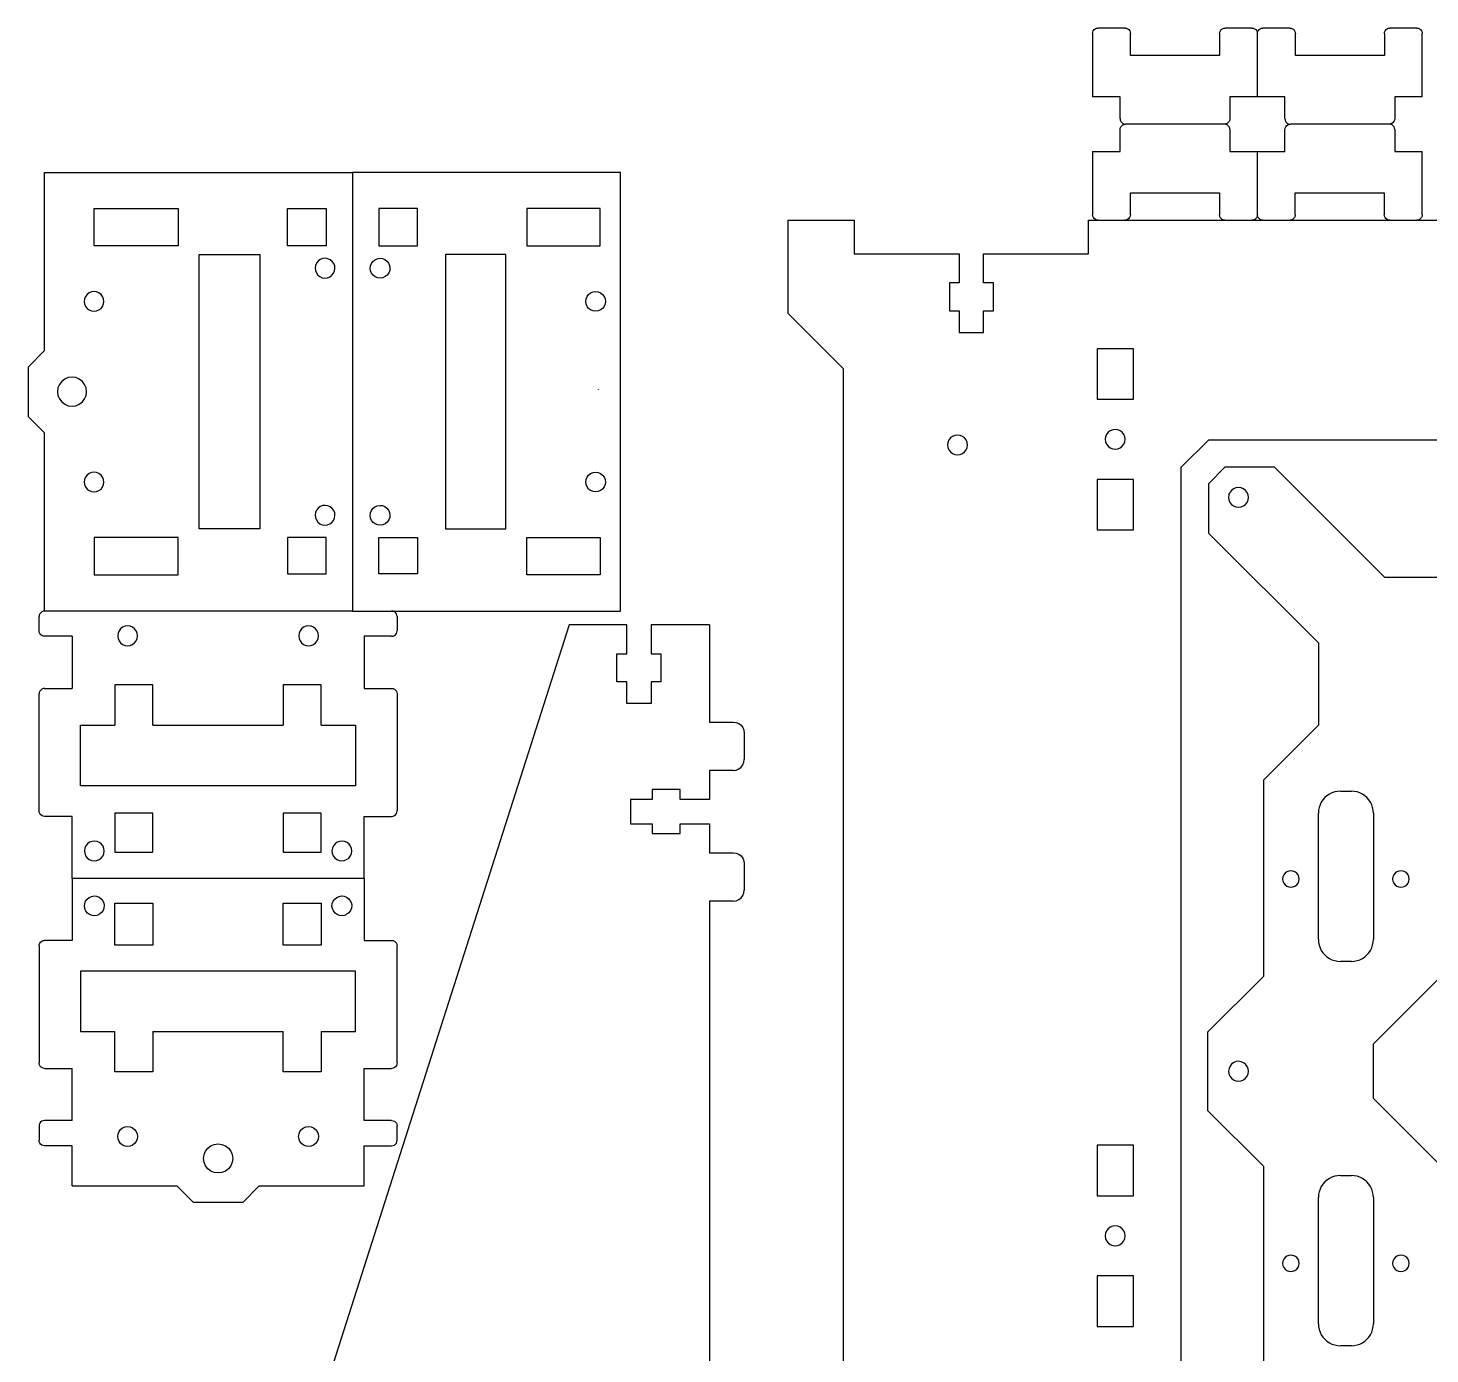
# Model space of a CAD drawing. Extents: x -2059 to 142, y -21 to 1016.
# Drawn here: x -545.3 to -290.4, y 209.5 to 450.5 of the extents above; entities that cross this region are included whole.
import ezdxf

# ---------------------------------------------------------------- set-up
doc = ezdxf.new("R2010")
doc.units = 0
doc.layers.get('0').update_dxf_attribs({"linetype": 'CONTINUOUS'})

msp = doc.modelspace()

# ---------------------------------------------------------------- linework, layer by layer
at = {"color": 5}
for points in [[(-351.747015, 449.472787), (-351.712982, 449.731084), (-351.61305, 449.971797), (-351.454132, 450.178471), (-351.247063, 450.337079), (-351.005844, 450.436792), (-350.747052, 450.470783)], [(-351.747015, 449.472787), (-351.747015, 437.995785)], [(-345.847107, 450.470783), (-350.747052, 450.470783)], [(-345.847107, 450.470783), (-345.588285, 450.436792)], [(-345.588285, 450.436792), (-345.347096, 450.337079), (-345.139998, 450.178471), (-344.981079, 449.971797), (-344.881176, 449.731084), (-344.847085, 449.472787)], [(-344.847085, 445.480801), (-344.847085, 449.472787)], [(-328.647217, 449.472787), (-328.613154, 449.731084), (-328.513252, 449.971797), (-328.354304, 450.178471), (-328.147206, 450.337079), (-327.906075, 450.436792), (-327.647224, 450.470783)], [(-328.647217, 449.472787), (-328.647217, 445.480801)], [(-322.778793, 450.470783), (-327.647224, 450.470783)], [(-322.778793, 450.470783), (-322.519943, 450.436792)], [(-322.519943, 450.436792), (-322.278812, 450.337079)], [(-322.278812, 450.337079), (-322.071713, 450.178471), (-321.912795, 449.971797)], [(-321.912795, 449.971797), (-321.812892, 449.731084)], [(-321.812892, 449.731084), (-321.77883, 449.472787)], [(-321.78006, 449.471943), (-321.745997, 449.73024), (-321.646095, 449.970955), (-321.487205, 450.177626), (-321.280078, 450.336231), (-321.038918, 450.43595), (-320.780126, 450.469938)], [(-315.880151, 450.469938), (-320.780126, 450.469938)], [(-315.880151, 450.469938), (-315.621301, 450.43595)], [(-315.621301, 450.43595), (-315.38014, 450.336231), (-315.173042, 450.177626), (-315.014153, 449.970955), (-314.914221, 449.73024), (-314.880158, 449.471943)], [(-314.880158, 445.47993), (-314.880158, 449.471943)], [(-298.680291, 449.471943), (-298.646228, 449.73024), (-298.546296, 449.970955), (-298.387378, 450.177626), (-298.18028, 450.336231), (-297.939119, 450.43595), (-297.680268, 450.469938)], [(-298.680291, 449.471943), (-298.680291, 445.47993)], [(-292.811838, 450.469938), (-297.680268, 450.469938)], [(-292.811838, 450.469938), (-292.553046, 450.43595)], [(-292.553046, 450.43595), (-292.311885, 450.336231)], [(-292.311885, 450.336231), (-292.104758, 450.177626), (-291.945839, 449.970955)], [(-291.945839, 449.970955), (-291.845966, 449.73024)], [(-291.845966, 449.73024), (-291.811845, 449.471943)], [(-291.811845, 437.994916), (-291.811845, 449.471943)], [(-328.647217, 445.480801), (-344.847055, 445.480801)], [(-298.680291, 445.47993), (-314.880158, 445.47993)], [(-346.747051, 434.003775), (-346.747051, 437.995785), (-351.747015, 437.995785)], [(-321.77883, 437.995785), (-326.778736, 437.995785), (-326.778736, 434.003775)], [(-316.780125, 434.002927), (-316.780125, 437.994916), (-321.78006, 437.994916)], [(-291.811845, 437.994916), (-296.81181, 437.994916), (-296.81181, 434.002927)], [(-346.747051, 434.003775), (-346.712988, 433.745477)], [(-346.712988, 433.745477), (-346.613115, 433.504762)], [(-346.613115, 433.504762), (-346.454167, 433.298091)], [(-346.454167, 433.298091), (-346.247098, 433.139483)], [(-327.071678, 433.298091), (-327.278776, 433.139483)], [(-326.812886, 433.745477), (-326.912759, 433.504762), (-327.071678, 433.298091)], [(-326.778736, 434.003775), (-326.812886, 433.745477)], [(-316.780125, 434.002927), (-316.746091, 433.74463)], [(-316.746091, 433.74463), (-316.64616, 433.503917)], [(-316.64616, 433.503917), (-316.487212, 433.297217)], [(-316.487212, 433.297217), (-316.280143, 433.138638)], [(-297.104723, 433.297217), (-297.311821, 433.138638)], [(-296.845901, 433.74463), (-296.945833, 433.503917), (-297.104723, 433.297217)], [(-296.81181, 434.002927), (-296.845901, 433.74463)], [(-351.740103, 428.009804), (-346.740139, 428.009804), (-346.740139, 432.001817)], [(-346.740139, 432.001817), (-346.706076, 432.260114)], [(-346.706076, 432.260114), (-346.606144, 432.500803), (-346.447255, 432.707504)], [(-346.447255, 432.707504), (-346.240157, 432.866109)], [(-346.247098, 433.139483), (-346.005908, 433.039765)], [(-346.240157, 432.866109), (-345.998967, 432.965801)], [(-346.005908, 433.039765), (-345.747087, 433.005779)], [(-345.998967, 432.965801), (-345.740175, 432.999813)], [(-327.513025, 432.965801), (-327.771846, 432.999813)], [(-327.278776, 433.139483), (-327.519966, 433.039765)], [(-327.271806, 432.866109), (-327.513025, 432.965801)], [(-327.064707, 432.707504), (-327.271806, 432.866109)], [(-326.905789, 432.500803), (-327.064707, 432.707504)], [(-326.805915, 432.260114), (-326.905789, 432.500803)], [(-326.771824, 432.001817), (-326.805915, 432.260114)], [(-326.771824, 432.001817), (-326.771824, 428.009804), (-321.771888, 428.009804)], [(-321.773148, 428.008962), (-316.773183, 428.008962), (-316.773183, 432.000972)], [(-316.773183, 432.000972), (-316.739121, 432.259243)], [(-316.739121, 432.259243), (-316.639218, 432.499958), (-316.48027, 432.706656)], [(-316.48027, 432.706656), (-316.273201, 432.865241)], [(-316.280143, 433.138638), (-316.038953, 433.038923)], [(-316.273201, 432.865241), (-316.032012, 432.964953)], [(-316.038953, 433.038923), (-315.780102, 433.004934)], [(-316.032012, 432.964953), (-315.77322, 432.998968)], [(-297.546069, 432.964953), (-297.804861, 432.998968)], [(-297.311821, 433.138638), (-297.55301, 433.038923)], [(-297.304879, 432.865241), (-297.546069, 432.964953)], [(-297.097781, 432.706656), (-297.304879, 432.865241)], [(-296.938863, 432.499958), (-297.097781, 432.706656)], [(-296.83896, 432.259243), (-296.938863, 432.499958)], [(-296.804868, 432.000972), (-296.83896, 432.259243)], [(-296.804868, 432.000972), (-296.804868, 428.008962), (-291.804933, 428.008962)], [(-351.740103, 428.009804), (-351.740103, 416.532778)], [(-291.804933, 416.531936), (-291.804933, 428.008962)], [(-545.281334, 388.845249), (-542.281384, 391.839266), (-542.281384, 424.235292)], [(-542.281384, 424.235292), (-486.281341, 424.235292)], [(-437.58368, 424.235061), (-486.281576, 424.235061), (-486.281576, 344.494738), (-437.58368, 344.494738), (-437.58368, 424.235038)], [(-344.871716, 420.524791), (-328.671848, 420.524791)], [(-344.871716, 416.532778), (-344.871716, 420.524791)], [(-328.671848, 420.524791), (-328.671848, 416.532778)], [(-314.904731, 420.523946), (-298.704864, 420.523946)], [(-314.904731, 416.531936), (-314.904731, 420.523946)], [(-298.704864, 420.523946), (-298.704864, 416.531936)], [(-351.706012, 416.274481), (-351.740103, 416.532778)], [(-351.606138, 416.033792), (-351.706012, 416.274481)], [(-351.240092, 415.668486), (-351.44719, 415.827094), (-351.606138, 416.033792)], [(-350.998961, 415.568797), (-351.240092, 415.668486)], [(-350.74011, 415.534782), (-350.998961, 415.568797)], [(-344.871716, 416.532778), (-344.905749, 416.274481), (-345.005652, 416.033792), (-345.164571, 415.827094), (-345.371698, 415.668486), (-345.612829, 415.568797), (-345.87168, 415.534782)], [(-327.930618, 415.568797), (-328.171837, 415.668486), (-328.378935, 415.827094), (-328.537825, 416.033792), (-328.637727, 416.274481), (-328.671848, 416.532778)], [(-327.671797, 415.534782), (-327.930618, 415.568797)], [(-321.771888, 416.532778), (-321.805951, 416.274481), (-321.905853, 416.033792), (-322.064801, 415.827094), (-322.27187, 415.668486), (-322.51306, 415.568797), (-322.771852, 415.534782)], [(-321.739056, 416.273639), (-321.773148, 416.531936)], [(-321.639153, 416.03295), (-321.739056, 416.273639)], [(-321.273166, 415.667641), (-321.480264, 415.82625), (-321.639153, 416.03295)], [(-321.031976, 415.567952), (-321.273166, 415.667641)], [(-320.773155, 415.533937), (-321.031976, 415.567952)], [(-314.904731, 416.531936), (-314.938794, 416.273639), (-315.038726, 416.03295), (-315.197615, 415.82625), (-315.404743, 415.667641), (-315.645932, 415.567952), (-315.904724, 415.533937)], [(-297.963663, 415.567952), (-298.204853, 415.667641), (-298.411951, 415.82625), (-298.570899, 416.03295), (-298.670772, 416.273639), (-298.704864, 416.531936)], [(-297.704871, 415.533937), (-297.963663, 415.567952)], [(-291.804933, 416.531936), (-291.839025, 416.273639), (-291.938927, 416.03295), (-292.097817, 415.82625), (-292.304915, 415.667641), (-292.546105, 415.567952), (-292.804897, 415.533937)], [(-545.281334, 388.845249), (-545.281334, 379.885036)], [(-545.281334, 379.885036), (-542.281384, 376.891019)], [(-542.281384, 344.494969), (-542.281384, 376.891019)], [(-542.984979, 344.200994), (-543.143722, 343.994369)], [(-542.778027, 344.359625), (-542.984979, 344.200994)], [(-542.537043, 344.459417), (-542.778027, 344.359625)], [(-542.278368, 344.493587), (-542.537043, 344.459417)], [(-478.919269, 344.463515), (-479.178032, 344.497527)], [(-478.678109, 344.363796), (-478.919269, 344.463515)], [(-478.470952, 344.205215), (-478.678109, 344.363796)], [(-478.312092, 343.998517), (-478.470952, 344.205215)], [(-446.927316, 342.005545), (-544.318244, 37.216036)], [(-543.243537, 343.753759), (-543.27757, 343.495588)], [(-543.243537, 340.648127), (-543.27757, 340.906425), (-543.27757, 343.495588)], [(-543.143722, 343.994369), (-543.243537, 343.753759)], [(-478.21216, 343.757802), (-478.312092, 343.998517)], [(-478.178069, 343.499505), (-478.21216, 343.757802)], [(-478.178069, 343.499505), (-478.178069, 340.905016)], [(-436.419087, 342.005545), (-446.927316, 342.005545)], [(-436.419087, 336.716159), (-436.419087, 342.005545)], [(-421.419193, 342.005545), (-432.019124, 342.005545)], [(-432.019124, 342.005545), (-432.019124, 336.716159)], [(-421.419193, 342.005545), (-421.419193, 324.308347)], [(-543.143634, 340.407438), (-543.243537, 340.648127)], [(-542.984715, 340.200738), (-543.143634, 340.407438)], [(-542.777588, 340.04213), (-542.984715, 340.200738)], [(-542.536427, 339.942444), (-542.777588, 340.04213)], [(-542.277606, 339.908426), (-542.536427, 339.942444)], [(-537.277641, 339.908426), (-542.277606, 339.908426)], [(-537.277641, 339.908426), (-537.277641, 330.427421)], [(-484.178055, 339.90702), (-484.178055, 330.427421)], [(-479.178032, 339.90702), (-484.178055, 339.90702)], [(-479.178032, 339.90702), (-478.919269, 339.941008)], [(-478.919269, 339.941008), (-478.678109, 340.040724)], [(-478.678109, 340.040724), (-478.470952, 340.199332)], [(-478.470952, 340.199332), (-478.312092, 340.406006)], [(-478.312092, 340.406006), (-478.21216, 340.646721)], [(-478.21216, 340.646721), (-478.178069, 340.905016)], [(-438.219062, 336.716159), (-436.419087, 336.716159)], [(-438.219062, 331.626332), (-438.219062, 336.716159)], [(-432.019124, 336.716159), (-430.219119, 336.716159)], [(-430.219119, 336.716159), (-430.219119, 331.626332)], [(-436.419087, 331.626332), (-438.219062, 331.626332)], [(-436.419087, 327.684253), (-436.419087, 331.626332)], [(-430.219119, 331.626332), (-432.019124, 331.626332)], [(-432.019124, 331.626332), (-432.019124, 327.684253)], [(-543.243537, 329.687722), (-543.27757, 329.429398)], [(-543.243537, 307.913667), (-543.27757, 308.17199), (-543.27757, 329.429398)], [(-543.143634, 329.928408), (-543.243537, 329.687722)], [(-542.984715, 330.135106), (-543.143634, 329.928408)], [(-542.777588, 330.293717), (-542.984715, 330.135106)], [(-542.536427, 330.393406), (-542.777588, 330.293717)], [(-542.277606, 330.427421), (-542.536427, 330.393406)], [(-542.277606, 330.427421), (-537.277641, 330.427421)], [(-484.178055, 330.427421), (-479.178032, 330.427421)], [(-479.178032, 330.427421), (-478.919269, 330.393406)], [(-478.919269, 330.393406), (-478.678109, 330.293717)], [(-478.678109, 330.293717), (-478.470952, 330.135106)], [(-478.470952, 330.135106), (-478.312092, 329.928408)], [(-478.312092, 329.928408), (-478.21216, 329.687722)], [(-478.21216, 329.687722), (-478.178069, 329.429398), (-478.178069, 308.17199)], [(-432.019124, 327.684253), (-436.419087, 327.684253)], [(-421.419193, 324.308347), (-417.069255, 324.308347)], [(-417.069255, 324.308347), (-416.551612, 324.240343)], [(-416.551612, 324.240343), (-416.069232, 324.040938)], [(-416.069232, 324.040938), (-415.655036, 323.723747)], [(-415.655036, 323.723747), (-415.337199, 323.31035)], [(-415.337199, 323.31035), (-415.137423, 322.828946)], [(-415.137423, 322.828946), (-415.069239, 322.312353), (-415.069239, 317.521956)], [(-416.069232, 315.79337), (-415.655036, 316.110559)], [(-415.655036, 316.110559), (-415.337199, 316.523959)], [(-415.337199, 316.523959), (-415.137423, 317.005334)], [(-415.137423, 317.005334), (-415.069239, 317.521956)], [(-417.069255, 315.525962), (-421.419193, 315.525962)], [(-421.419193, 315.525962), (-421.419193, 310.236551)], [(-417.069255, 315.525962), (-416.551612, 315.593965)], [(-416.551612, 315.593965), (-416.069232, 315.79337)], [(-426.719188, 312.032934), (-431.819114, 312.032934)], [(-431.819114, 312.032934), (-431.819114, 310.236551)], [(-426.719188, 310.236551), (-426.719188, 312.032934)], [(-435.769061, 310.236551), (-435.769061, 305.845345)], [(-431.819114, 310.236551), (-435.769061, 310.236551)], [(-421.419193, 310.236551), (-426.719188, 310.236551)], [(-543.143634, 307.672979), (-543.243537, 307.913667)], [(-542.984715, 307.46628), (-543.143634, 307.672979)], [(-542.777588, 307.307672), (-542.984715, 307.46628)], [(-542.536427, 307.207983), (-542.777588, 307.307672)], [(-542.277606, 307.173994), (-542.536427, 307.207983)], [(-537.277641, 307.173994), (-542.277606, 307.173994)], [(-537.277641, 295.896579), (-537.277641, 307.173994)], [(-484.178055, 307.173994), (-479.178032, 307.173994)], [(-484.178055, 295.896579), (-484.178055, 307.173994)], [(-479.178032, 307.173994), (-478.919269, 307.207983)], [(-478.919269, 307.207983), (-478.678109, 307.307672)], [(-478.678109, 307.307672), (-478.470952, 307.46628)], [(-478.470952, 307.46628), (-478.312092, 307.672979)], [(-478.312092, 307.672979), (-478.21216, 307.913667)], [(-478.21216, 307.913667), (-478.178069, 308.17199)], [(-435.769061, 305.845345), (-431.819114, 305.845345)], [(-431.819114, 305.845345), (-431.819114, 304.048936)], [(-431.819114, 304.048936), (-426.719188, 304.048936)], [(-426.719188, 304.048936), (-426.719188, 305.845345)], [(-426.719188, 305.845345), (-421.419193, 305.845345)], [(-421.419193, 305.845345), (-421.419193, 300.555935)], [(-421.419193, 300.555935), (-417.069255, 300.555935)], [(-417.069255, 300.555935), (-416.551612, 300.487931)], [(-416.551612, 300.487931), (-416.069232, 300.288526)], [(-416.069232, 300.288526), (-415.655036, 299.971311)], [(-415.655036, 299.971311), (-415.337199, 299.557938)], [(-415.337199, 299.557938), (-415.137423, 299.076536)], [(-415.137423, 299.076536), (-415.069239, 298.559942), (-415.069239, 293.769517)], [(-537.280629, 295.897961), (-537.280629, 284.620571)], [(-484.180984, 295.897961), (-484.180984, 284.620571)], [(-415.337199, 292.771521), (-415.137423, 293.252923)], [(-415.137423, 293.252923), (-415.069239, 293.769517)], [(-421.419193, 291.773524), (-421.419193, 179.73059)], [(-417.069255, 291.773524), (-421.419193, 291.773524)], [(-417.069255, 291.773524), (-416.551612, 291.841528)], [(-416.551612, 291.841528), (-416.069232, 292.040933)], [(-416.069232, 292.040933), (-415.655036, 292.358148)], [(-415.655036, 292.358148), (-415.337199, 292.771521)], [(-543.280528, 283.622574), (-543.246495, 283.880846)], [(-543.280528, 283.622574), (-543.280528, 262.365139)], [(-543.246495, 283.880871), (-543.146563, 284.121559)], [(-543.146504, 284.121559), (-542.987586, 284.328259)], [(-542.987586, 284.328259), (-542.780517, 284.486866)], [(-542.780517, 284.486866), (-542.539327, 284.586556)], [(-542.539327, 284.586556), (-542.280476, 284.620571)], [(-537.280629, 284.620571), (-542.280535, 284.620571)], [(-484.180984, 284.620571), (-479.18102, 284.620571)], [(-479.181049, 284.620571), (-478.922198, 284.586556), (-478.681038, 284.486866)], [(-478.681038, 284.486866), (-478.47391, 284.328259)], [(-478.47391, 284.328259), (-478.315021, 284.121559)], [(-478.315021, 284.121559), (-478.215118, 283.880846)], [(-478.215118, 283.880871), (-478.181027, 283.622574)], [(-478.181027, 262.365139), (-478.181027, 283.622574)], [(-543.246495, 262.106871), (-543.280528, 262.365139)], [(-543.146563, 261.866156), (-543.246495, 262.106871)], [(-542.987673, 261.659455), (-543.146563, 261.866156)], [(-542.780575, 261.50085), (-542.987673, 261.659455)], [(-542.539386, 261.401184), (-542.780575, 261.50085)], [(-542.280564, 261.367146), (-542.539415, 261.401184)], [(-542.280564, 261.367146), (-537.280629, 261.367146)], [(-537.28057, 251.886135), (-537.28057, 261.367146)], [(-484.180984, 261.367146), (-479.18102, 261.367146)], [(-484.180926, 251.88757), (-484.180926, 261.367146)], [(-478.922198, 261.401184), (-479.18102, 261.367146)], [(-478.681038, 261.50085), (-478.922198, 261.401184)], [(-478.47391, 261.659455), (-478.681038, 261.50085)], [(-478.314962, 261.866156), (-478.473852, 261.659455)], [(-478.215118, 262.106871), (-478.315021, 261.866156)], [(-478.181027, 262.365139), (-478.215118, 262.106871)], [(-543.246495, 251.146433), (-543.280528, 250.888136), (-543.280528, 248.298996)], [(-543.146563, 251.387149), (-543.246495, 251.146433)], [(-542.987673, 251.593823), (-543.146563, 251.387149)], [(-542.780575, 251.752431), (-542.987673, 251.593823)], [(-542.539415, 251.852146), (-542.780575, 251.752431)], [(-542.280535, 251.886135), (-542.539386, 251.852146)], [(-537.280629, 251.886135), (-542.280535, 251.886135)], [(-479.180961, 251.88757), (-484.180926, 251.88757)], [(-479.18102, 251.88757), (-478.922198, 251.853552)], [(-478.922198, 251.853552), (-478.681038, 251.753837)], [(-478.681038, 251.753837), (-478.47391, 251.595232)], [(-478.47391, 251.595232), (-478.315021, 251.388558)], [(-478.315021, 251.388558), (-478.215118, 251.147845)], [(-478.215118, 251.147845), (-478.181027, 250.889548)], [(-478.181027, 248.295056), (-478.181027, 250.889548)], [(-543.246524, 248.040804), (-543.280557, 248.298996)], [(-543.146709, 247.800191), (-543.246524, 248.040804)], [(-542.987966, 247.593596), (-543.146709, 247.800191)], [(-542.781015, 247.434962), (-542.987966, 247.593596)], [(-542.54003, 247.335144), (-542.781015, 247.434962)], [(-542.281355, 247.301001), (-542.54003, 247.335144)], [(-537.28057, 247.29706), (-542.281296, 247.300889)], [(-537.280629, 240.00994), (-537.280629, 247.29706)], [(-484.180984, 240.00994), (-484.180984, 247.29706)], [(-484.180926, 247.29706), (-479.180961, 247.29706)], [(-479.180961, 247.29706), (-478.922169, 247.331075)], [(-478.922198, 247.331075), (-478.681038, 247.430764), (-478.47391, 247.589346), (-478.315021, 247.79607)], [(-478.315021, 247.79607), (-478.215118, 248.036759)], [(-478.215118, 248.036759), (-478.181027, 248.295056)], [(-537.280629, 240.00994), (-518.219785, 240.00994)], [(-515.219835, 237.0159), (-518.219814, 240.00994)], [(-506.241748, 237.0159), (-503.241799, 240.00994)], [(-503.241799, 240.00994), (-484.180984, 240.00994)], [(-506.241748, 237.0159), (-515.222618, 237.0159)]]:
    msp.add_lwpolyline(points, dxfattribs=at)
at = {"color": 7}
for points in [[(-321.77883, 437.995785), (-321.77883, 449.472787)], [(-327.519966, 433.039765), (-327.778758, 433.005779), (-345.747087, 433.005779)], [(-297.55301, 433.038923), (-297.811803, 433.004934), (-315.780102, 433.004934)], [(-321.771888, 416.532778), (-321.771888, 428.009804)], [(-533.281448, 417.648486), (-517.969252, 417.648486)], [(-533.281448, 410.862066), (-533.281448, 417.648486)], [(-517.969252, 417.648486), (-517.969252, 410.862066)], [(-498.081217, 417.648486), (-491.081296, 417.648486)], [(-498.081217, 410.862066), (-498.081217, 417.648486)], [(-491.081296, 417.648486), (-491.081296, 410.862066)], [(-481.481621, 417.648226), (-481.481621, 410.861811)], [(-474.4817, 417.648226), (-481.481621, 417.648226)], [(-474.4817, 410.861811), (-474.4817, 417.648226)], [(-454.594104, 417.648226), (-454.594104, 410.861811)], [(-441.281923, 417.648226), (-454.594104, 417.648226)], [(-441.281923, 410.861811), (-441.281923, 417.648226)], [(-517.969252, 410.862066), (-533.281419, 410.862066)], [(-491.081296, 410.862066), (-498.081217, 410.862066)], [(-481.481621, 410.861811), (-474.4817, 410.861811)], [(-454.594104, 410.861811), (-441.281923, 410.861811)], [(-514.164107, 409.315173), (-503.163745, 409.315173)], [(-514.164107, 359.415111), (-514.164107, 409.315173)], [(-503.163745, 409.315173), (-503.163745, 359.415111)], [(-492.524949, 408.118848), (-492.819356, 407.753338)], [(-492.145782, 408.395829), (-492.524949, 408.118848)], [(-491.707657, 408.565443), (-492.145782, 408.395829)], [(-491.240536, 408.616119), (-491.707657, 408.565443)], [(-490.776199, 408.544403), (-491.240536, 408.616119)], [(-490.346245, 408.355159), (-490.776199, 408.544403)], [(-489.979994, 408.061364), (-490.346245, 408.355159)], [(-489.702487, 407.682926), (-489.979994, 408.061364)], [(-482.86043, 407.682672), (-482.582893, 408.061081), (-482.216642, 408.354904), (-481.786718, 408.544122), (-481.322351, 408.615888), (-480.855202, 408.565159), (-480.417165, 408.395572)], [(-480.417165, 408.395572), (-480.037968, 408.118568), (-479.743561, 407.753081), (-479.553978, 407.324019), (-479.482104, 406.860582), (-479.53289, 406.394334), (-479.702851, 405.957157), (-479.980387, 405.578745)], [(-469.399172, 409.314919), (-469.399172, 359.414854)], [(-458.399279, 409.314919), (-469.399172, 409.314919)], [(-458.399279, 359.414854), (-458.399279, 409.314919)], [(-493.008939, 407.324247), (-493.080813, 406.860813)], [(-493.080813, 406.860813), (-493.030027, 406.394617)], [(-493.030027, 406.394617), (-492.860066, 405.957388)], [(-492.819356, 407.753338), (-493.008939, 407.324247)], [(-492.860066, 405.957388), (-492.58253, 405.578976)], [(-492.58253, 405.578976), (-492.216337, 405.285155)], [(-492.216337, 405.285155), (-491.786384, 405.095937)], [(-490.416801, 405.244511), (-490.037634, 405.521518)], [(-490.037634, 405.521518), (-489.743227, 405.887005)], [(-489.743227, 405.887005), (-489.553585, 406.316091)], [(-489.532556, 407.245726), (-489.702487, 407.682926)], [(-489.553585, 406.316091), (-489.48177, 406.779524)], [(-489.48177, 406.779524), (-489.532556, 407.245726)], [(-483.081176, 406.779244), (-483.03039, 407.245495)], [(-483.009303, 406.315833), (-483.081176, 406.779244)], [(-483.03039, 407.245495), (-482.86043, 407.682672)], [(-481.2409, 405.023964), (-481.70805, 405.074643), (-482.146116, 405.244254), (-482.525312, 405.521261), (-482.81969, 405.886748), (-483.009303, 406.315833)], [(-480.346609, 405.284924), (-480.776533, 405.09568)], [(-479.980387, 405.578745), (-480.346609, 405.284924)], [(-491.786384, 405.095937), (-491.322017, 405.024221)], [(-491.322017, 405.024221), (-490.854867, 405.074898)], [(-490.854867, 405.074898), (-490.416801, 405.244511)], [(-480.776533, 405.09568), (-481.2409, 405.023964)], [(-531.542773, 400.317312), (-531.481472, 400.782257), (-531.542773, 401.247202), (-531.722633, 401.680458), (-532.008692, 402.052498), (-532.381446, 402.338003), (-532.815587, 402.517443), (-533.281419, 402.578666), (-533.747309, 402.517443), (-534.181421, 402.338003), (-534.554262, 402.052498), (-534.840263, 401.680458), (-535.020094, 401.247202), (-535.081424, 400.782257), (-535.020094, 400.317312), (-534.840263, 399.884078), (-534.554204, 399.512012)], [(-531.722633, 399.884078), (-531.542773, 400.317312)], [(-443.372176, 399.511758), (-443.658206, 399.883821), (-443.838066, 400.317054), (-443.899367, 400.782002), (-443.838066, 401.246971), (-443.658206, 401.680204), (-443.372176, 402.052241), (-442.999364, 402.337719), (-442.565252, 402.517215), (-442.099391, 402.578411), (-441.633501, 402.517215), (-441.199389, 402.337719)], [(-441.199389, 402.337719), (-440.826636, 402.052241), (-440.540547, 401.680204), (-440.360745, 401.246971), (-440.299416, 400.782002), (-440.360745, 400.317054), (-440.540547, 399.883821)], [(-534.554262, 399.512012), (-534.181421, 399.226534)], [(-534.181421, 399.226534), (-533.747309, 399.047067)], [(-533.747309, 399.047067), (-533.281419, 398.985871)], [(-533.281448, 398.985871), (-532.815587, 399.047067)], [(-532.815587, 399.047067), (-532.381446, 399.226534)], [(-532.381446, 399.226534), (-532.008692, 399.512012)], [(-532.008692, 399.512012), (-531.722633, 399.884078)], [(-440.540547, 399.883821), (-440.826636, 399.511758), (-441.199389, 399.226279), (-441.633501, 399.046813), (-442.099391, 398.985617), (-442.565252, 399.046813), (-442.999364, 399.226279), (-443.372176, 399.511758)], [(-350.926502, 392.184762), (-350.926502, 383.003158)], [(-344.326513, 392.184762), (-350.926502, 392.184762)], [(-344.326513, 383.003158), (-344.326513, 392.184762)], [(-538.609706, 386.659808), (-539.158922, 386.23922), (-539.580293, 385.691118), (-539.845236, 385.052822), (-539.93562, 384.367845)], [(-537.970165, 386.924197), (-538.609706, 386.659808)], [(-537.283792, 387.014392), (-537.970165, 386.924197)], [(-536.597448, 386.924197), (-537.283792, 387.014392)], [(-535.957907, 386.659808), (-536.597448, 386.924197)], [(-534.722348, 385.052822), (-534.987291, 385.691118), (-535.408692, 386.23922), (-535.957907, 386.659808)], [(-534.631964, 384.367845), (-534.722348, 385.052822)], [(-539.93562, 384.367845), (-539.845236, 383.682865)], [(-539.845236, 383.682865), (-539.580293, 383.044597)], [(-539.580293, 383.044597), (-539.158922, 382.496466), (-538.609706, 382.075878)], [(-535.957907, 382.075878), (-535.408692, 382.496466)], [(-535.408692, 382.496466), (-534.987291, 383.044597)], [(-534.987291, 383.044597), (-534.722348, 383.682865)], [(-534.722348, 383.682865), (-534.631964, 384.367845)], [(-441.622225, 384.785437), (-441.61871, 384.757581)], [(-441.618564, 384.757464), (-441.622079, 384.729578)], [(-350.926502, 383.003158), (-344.326513, 383.003158)], [(-538.609706, 382.075878), (-537.970165, 381.811489)], [(-537.970165, 381.811489), (-537.283792, 381.72132), (-536.597448, 381.811489)], [(-536.597448, 381.811489), (-535.957907, 382.075878)], [(-348.527344, 377.274961), (-348.900508, 376.9892)], [(-348.092793, 377.454606), (-348.527344, 377.274961)], [(-347.626493, 377.515878), (-348.092793, 377.454606)], [(-347.160163, 377.454606), (-347.626493, 377.515878)], [(-346.725641, 377.274961), (-347.160163, 377.454606)], [(-346.352507, 376.9892), (-346.725641, 377.274961)], [(-378.034472, 375.161643), (-378.095861, 374.696236)], [(-378.095861, 374.696236), (-378.034472, 374.230856)], [(-377.854525, 375.595312), (-378.034472, 375.161643)], [(-377.568172, 375.967706), (-377.854525, 375.595312)], [(-377.195009, 376.253467), (-377.568172, 375.967706)], [(-376.760487, 376.433086), (-377.195009, 376.253467)], [(-376.294157, 376.494361), (-376.760487, 376.433086)], [(-375.827857, 376.433086), (-376.294157, 376.494361)], [(-375.393276, 376.253467), (-375.827857, 376.433086)], [(-375.020172, 375.967706), (-375.393276, 376.253467)], [(-374.733848, 375.595312), (-375.020172, 375.967706)], [(-374.553842, 375.161643), (-374.733848, 375.595312)], [(-374.492454, 374.696236), (-374.553842, 375.161643)], [(-374.553842, 374.230856), (-374.492454, 374.696236)], [(-349.366808, 376.183134), (-349.428196, 375.717754)], [(-349.428196, 375.717754), (-349.366808, 375.252347)], [(-349.186831, 376.616803), (-349.366808, 376.183134)], [(-349.366808, 375.252347), (-349.186831, 374.818678)], [(-348.900508, 376.9892), (-349.186831, 376.616803)], [(-349.186831, 374.818678), (-348.900508, 374.446281)], [(-346.066155, 376.616803), (-346.352507, 376.9892)], [(-346.352507, 374.446281), (-346.066155, 374.818678)], [(-345.886178, 376.183134), (-346.066155, 376.616803)], [(-346.066155, 374.818678), (-345.886178, 375.252347)], [(-345.824789, 375.717754), (-345.886178, 376.183134)], [(-345.886178, 375.252347), (-345.824789, 375.717754)], [(-378.034472, 374.230856), (-377.854525, 373.797187)], [(-377.854525, 373.797187), (-377.568172, 373.424764)], [(-377.568172, 373.424764), (-377.195009, 373.139031)], [(-377.195009, 373.139031), (-376.760487, 372.959386)], [(-376.760487, 372.959386), (-376.294157, 372.898111)], [(-376.294157, 372.898111), (-375.827857, 372.959386)], [(-375.827857, 372.959386), (-375.393276, 373.139031)], [(-375.393276, 373.139031), (-375.020172, 373.424764)], [(-375.020172, 373.424764), (-374.733848, 373.797187)], [(-374.733848, 373.797187), (-374.553842, 374.230856)], [(-348.900508, 374.446281), (-348.527344, 374.160522)], [(-348.527344, 374.160522), (-348.092793, 373.980901)], [(-348.092793, 373.980901), (-347.626493, 373.919632)], [(-347.626493, 373.919632), (-347.160163, 373.980901)], [(-347.160163, 373.980901), (-346.725641, 374.160522)], [(-346.725641, 374.160522), (-346.352507, 374.446281)], [(-533.747309, 369.683191), (-534.181421, 369.503751)], [(-533.281448, 369.744414), (-533.747309, 369.683191)], [(-532.815587, 369.683191), (-533.281419, 369.744414)], [(-532.381446, 369.503751), (-532.815587, 369.683191)], [(-441.199389, 366.392054), (-441.633501, 366.212584), (-442.099391, 366.151365), (-442.565252, 366.212584), (-442.999364, 366.392054), (-443.372176, 366.677506), (-443.658206, 367.049569), (-443.838066, 367.482829), (-443.899367, 367.947747), (-443.838066, 368.412719), (-443.658206, 368.845981), (-443.372176, 369.217992), (-442.999364, 369.503497), (-442.565252, 369.682963), (-442.099391, 369.744183), (-441.633501, 369.682963)], [(-441.633501, 369.682963), (-441.199389, 369.503497), (-440.826636, 369.217992), (-440.540547, 368.845981)], [(-535.020094, 368.412973), (-535.081424, 367.948005)], [(-535.081424, 367.948005), (-535.020094, 367.483083)], [(-534.840263, 368.846209), (-535.020094, 368.412973)], [(-535.020094, 367.483083), (-534.840263, 367.049826), (-534.554204, 366.67776), (-534.181421, 366.392285), (-533.747309, 366.212815), (-533.281419, 366.151619), (-532.815587, 366.212815), (-532.381446, 366.392285), (-532.008692, 366.67776), (-531.722633, 367.049826), (-531.542773, 367.483083), (-531.481472, 367.948005)], [(-534.554262, 369.218273), (-534.840263, 368.846209)], [(-534.181421, 369.503751), (-534.554262, 369.218273)], [(-532.008692, 369.218273), (-532.381446, 369.503751)], [(-531.722633, 368.846209), (-532.008692, 369.218273)], [(-531.542773, 368.412973), (-531.722633, 368.846209)], [(-531.481472, 367.948005), (-531.542773, 368.412973)], [(-440.540547, 367.049569), (-440.826636, 366.677506)], [(-440.540547, 368.845981), (-440.360745, 368.412719), (-440.299416, 367.947747), (-440.360745, 367.482829), (-440.540547, 367.049569)], [(-350.926502, 368.432326), (-350.926502, 359.250719), (-344.326513, 359.250719), (-344.326513, 368.432326), (-350.926502, 368.432326)], [(-440.826636, 366.677506), (-441.199389, 366.392054)], [(-326.94606, 365.620003), (-327.007361, 365.155058), (-326.94606, 364.690137), (-326.76623, 364.25688), (-326.48017, 363.884814), (-326.107388, 363.599338)], [(-326.94606, 365.620003), (-326.76623, 366.05326)], [(-325.673246, 366.890271), (-326.107388, 366.710805), (-326.48017, 366.425326), (-326.76623, 366.05326)], [(-326.107388, 363.599338), (-325.673246, 363.419869), (-325.207415, 363.358673), (-324.741554, 363.419869), (-324.307412, 363.599338), (-323.9346, 363.884814), (-323.64857, 364.25688), (-323.46874, 364.690137), (-323.40741, 365.155058), (-323.46874, 365.620003), (-323.64857, 366.05326), (-323.9346, 366.425326), (-324.307412, 366.710805), (-324.741554, 366.890271), (-325.207415, 366.951467), (-325.626678, 366.891192), (-325.673246, 366.891192)], [(-493.008148, 362.416883), (-493.080754, 361.953549), (-493.03073, 361.487248), (-492.861443, 361.049791), (-492.584492, 360.670943), (-492.218739, 360.376558), (-491.789049, 360.186677), (-491.324799, 360.114218), (-490.857591, 360.164178), (-490.419261, 360.333099), (-490.039655, 360.609492), (-489.744691, 360.974544), (-489.554405, 361.403322), (-489.481828, 361.866657), (-489.531882, 362.332958), (-489.701169, 362.770415), (-489.97812, 363.14926), (-490.343873, 363.443671), (-490.773533, 363.633532), (-491.237754, 363.705987), (-491.704992, 363.65603), (-492.143292, 363.487104), (-492.522899, 363.210687), (-492.81792, 362.845662), (-493.008148, 362.416883)], [(-483.081118, 361.866426), (-483.031064, 362.332704), (-482.861777, 362.770161), (-482.584826, 363.149005), (-482.219073, 363.443416), (-481.789413, 363.633274), (-481.325163, 363.705733), (-480.857955, 363.655799), (-480.419596, 363.486849), (-480.039989, 363.210456), (-479.745055, 362.845407)], [(-479.745055, 362.845407), (-479.554739, 362.416652), (-479.482163, 361.953318), (-479.532216, 361.487017), (-479.701533, 361.04956), (-479.978454, 360.670688), (-480.344207, 360.376304), (-480.773868, 360.18642)], [(-503.163745, 359.415111), (-514.164107, 359.415111)], [(-483.008541, 361.403091), (-483.081118, 361.866426)], [(-482.143685, 360.332871), (-482.523262, 360.609262), (-482.818255, 360.974286), (-483.008541, 361.403091)], [(-481.705326, 360.163947), (-482.143685, 360.332871)], [(-481.238118, 360.113961), (-481.705326, 360.163947)], [(-480.773868, 360.18642), (-481.238118, 360.113961)], [(-469.399172, 359.414854), (-458.399279, 359.414854)], [(-533.281448, 351.081804), (-517.969252, 351.081804), (-517.969252, 357.868196), (-533.281419, 357.868196), (-533.281448, 351.081804)], [(-491.081296, 357.868196), (-498.081217, 357.868196), (-498.081217, 351.281384), (-491.081296, 351.281384), (-491.081296, 357.868196)], [(-481.481621, 351.281156), (-481.481621, 357.867938), (-474.4817, 357.867938), (-474.4817, 351.281156), (-481.481621, 351.281156)], [(-441.281923, 351.081521), (-454.594104, 351.081521), (-454.594104, 357.867938), (-441.281923, 357.867938), (-441.281923, 351.081521)], [(-486.281341, 344.494969), (-542.281384, 344.494969)], [(-528.077695, 341.546536), (-528.450507, 341.261055)], [(-527.643583, 341.726), (-528.077695, 341.546536)], [(-527.177722, 341.787196), (-527.643583, 341.726)], [(-526.711832, 341.726), (-527.177722, 341.787196)], [(-526.277749, 341.546536), (-526.711832, 341.726)], [(-525.904908, 341.261055), (-526.277749, 341.546536)], [(-495.177948, 341.546536), (-495.550731, 341.261055)], [(-494.743836, 341.726), (-495.177948, 341.546536)], [(-494.277946, 341.787196), (-494.743836, 341.726)], [(-493.812056, 341.726), (-494.277946, 341.787196)], [(-493.00519, 341.261055), (-493.377943, 341.546536), (-493.812056, 341.726)], [(-528.450507, 341.261055), (-528.736566, 340.888995), (-528.916367, 340.455732), (-528.977697, 339.990816)], [(-528.977697, 339.990816), (-528.916367, 339.525872)], [(-528.916367, 339.525872), (-528.736566, 339.092609)], [(-528.736566, 339.092609), (-528.450507, 338.720548)], [(-525.618877, 340.888995), (-525.904908, 341.261055)], [(-525.904908, 338.720548), (-525.618877, 339.092609)], [(-525.377717, 339.990816), (-525.439047, 340.455732), (-525.618877, 340.888995)], [(-525.618877, 339.092609), (-525.439047, 339.525872)], [(-525.439047, 339.525872), (-525.377717, 339.990816)], [(-496.016591, 340.455732), (-496.077921, 339.990816), (-496.016591, 339.525872), (-495.836849, 339.092609), (-495.550731, 338.720548)], [(-495.836849, 340.888995), (-496.016591, 340.455732)], [(-495.550731, 341.261055), (-495.836849, 340.888995)], [(-492.719101, 339.092609), (-492.539329, 339.525872), (-492.47797, 339.990816), (-492.539329, 340.455732), (-492.719101, 340.888995), (-493.00519, 341.261055)], [(-493.00519, 338.720548), (-492.719101, 339.092609)], [(-528.450507, 338.720548), (-528.077695, 338.435067)], [(-528.077695, 338.435067), (-527.643583, 338.255603)], [(-527.643583, 338.255603), (-527.177722, 338.194407)], [(-527.177722, 338.194407), (-526.711832, 338.255603)], [(-526.711832, 338.255603), (-526.277749, 338.435067)], [(-526.277749, 338.435067), (-525.904908, 338.720548)], [(-495.550731, 338.720548), (-495.177948, 338.435067)], [(-495.177948, 338.435067), (-494.743836, 338.255603)], [(-494.743836, 338.255603), (-494.277946, 338.194407)], [(-494.277946, 338.194407), (-493.812056, 338.255603)], [(-493.812056, 338.255603), (-493.377943, 338.435067)], [(-493.377943, 338.435067), (-493.00519, 338.720548)], [(-522.577719, 331.077102), (-529.477679, 331.077102)], [(-529.477679, 331.077102), (-529.477679, 323.723364)], [(-522.577719, 323.723364), (-522.577719, 331.077102)], [(-491.977988, 331.077102), (-498.877948, 331.077102)], [(-498.877948, 331.077102), (-498.877948, 323.723364)], [(-491.977988, 323.723364), (-491.977988, 331.077102)], [(-535.727642, 312.745377), (-535.727642, 323.723364)], [(-535.727642, 323.723364), (-529.477679, 323.723364)], [(-522.577719, 323.723364), (-498.877948, 323.723364)], [(-491.977988, 323.723364), (-485.727996, 323.723364)], [(-485.727996, 323.723364), (-485.727996, 312.745377)], [(-485.727996, 312.745377), (-535.727642, 312.745377)], [(-306.697163, 311.758667), (-307.219257, 311.724524), (-307.732448, 311.62266), (-308.22789, 311.454786), (-308.697149, 311.223849), (-309.132198, 310.933738), (-309.52557, 310.589444), (-309.870587, 310.196854), (-310.161216, 309.762673), (-310.392653, 309.29435), (-310.560856, 308.799868), (-310.662896, 308.287728), (-310.697134, 307.766654)], [(-306.697163, 311.758667), (-304.697206, 311.758667)], [(-301.868769, 310.589444), (-302.262171, 310.933738), (-302.697162, 311.223849), (-303.166449, 311.454786), (-303.661921, 311.62266), (-304.175053, 311.724524), (-304.697206, 311.758667)], [(-301.523782, 310.196854), (-301.868769, 310.589444)], [(-301.233095, 309.762673), (-301.523782, 310.196854)], [(-301.001687, 309.29435), (-301.233095, 309.762673)], [(-300.833513, 308.799868), (-301.001687, 309.29435)], [(-300.697205, 307.766654), (-300.731414, 308.287728), (-300.833513, 308.799868)], [(-529.477679, 300.669548), (-522.577719, 300.669548), (-522.577719, 307.755367), (-529.477679, 307.755367), (-529.477679, 300.669548)], [(-491.977988, 307.755367), (-498.877948, 307.755367), (-498.877948, 300.669548), (-491.977988, 300.669548), (-491.977988, 307.755367)], [(-310.697134, 284.812656), (-310.697134, 307.766654)], [(-300.697205, 307.766654), (-300.697205, 284.812656)], [(-534.953697, 301.396194), (-535.027035, 300.932989)], [(-535.027035, 300.932989), (-534.977772, 300.466636)], [(-534.762707, 301.824667), (-534.953697, 301.396194)], [(-534.467158, 302.189232), (-534.762707, 301.824667)], [(-532.717032, 302.609182), (-533.181135, 302.682382), (-533.648461, 302.633216), (-534.087083, 302.46501), (-534.467158, 302.189232)], [(-531.922409, 302.123583), (-532.287693, 302.418582), (-532.717032, 302.609182)], [(-531.646102, 301.744276), (-531.922409, 302.123583)], [(-531.477606, 301.306512), (-531.646102, 301.744276)], [(-531.501652, 300.376954), (-531.428314, 300.840159)], [(-531.428314, 300.840159), (-531.477606, 301.306512)], [(-486.649262, 301.749471), (-486.926828, 302.127857), (-487.293108, 302.421653), (-487.723003, 302.610846), (-488.187399, 302.682536), (-488.654549, 302.631808), (-489.092586, 302.462169), (-489.471724, 302.185137), (-489.76613, 301.819625), (-489.955714, 301.390512), (-490.027529, 300.927077), (-489.976714, 300.460878), (-489.806724, 300.023677), (-489.529158, 299.645291), (-489.162936, 299.351495), (-488.732954, 299.162302), (-488.268587, 299.090613)], [(-486.479243, 301.31227), (-486.649262, 301.749471)], [(-486.500272, 300.382636), (-486.428486, 300.846071)], [(-486.428486, 300.846071), (-486.479243, 301.31227)], [(-534.977772, 300.466636), (-534.809217, 300.028872)], [(-534.809217, 300.028872), (-534.532911, 299.649566)], [(-534.532911, 299.649566), (-534.167626, 299.354566)], [(-534.167626, 299.354566), (-533.738317, 299.163966)], [(-533.738317, 299.163966), (-533.274155, 299.090766)], [(-533.274155, 299.090766), (-532.806859, 299.139958)], [(-532.806859, 299.139958), (-532.368266, 299.308164)], [(-532.368266, 299.308164), (-531.988191, 299.583942)], [(-531.988191, 299.583942), (-531.692612, 299.948481)], [(-531.692612, 299.948481), (-531.501652, 300.376954)], [(-488.268587, 299.090613), (-487.801466, 299.141341)], [(-487.801466, 299.141341), (-487.363371, 299.311005)], [(-487.363371, 299.311005), (-486.984233, 299.588011)], [(-486.984233, 299.588011), (-486.689826, 299.953523)], [(-486.689826, 299.953523), (-486.500272, 300.382636)], [(-484.180984, 295.897961), (-537.280629, 295.897961)], [(-316.085316, 297.22963), (-316.447086, 297.080083), (-316.757719, 296.842184), (-316.996126, 296.532135), (-317.145966, 296.171077), (-317.197074, 295.783631), (-317.145966, 295.396186), (-316.996126, 295.035128), (-316.757719, 294.725104), (-316.447086, 294.48718), (-316.085316, 294.337633), (-315.697099, 294.286624), (-315.308882, 294.337633), (-314.947112, 294.48718), (-314.636421, 294.725104), (-314.398072, 295.035128), (-314.248233, 295.396186), (-314.197124, 295.783631), (-314.248233, 296.171077), (-314.398072, 296.532135), (-314.636421, 296.842184), (-314.947112, 297.080083), (-315.308882, 297.22963), (-315.697099, 297.280639), (-316.085316, 297.22963)], [(-297.146136, 296.171077), (-297.197245, 295.783631), (-297.146136, 295.396186), (-296.996268, 295.035128), (-296.757919, 294.725104), (-296.447257, 294.48718), (-296.085458, 294.337633), (-295.697241, 294.286624), (-295.309023, 294.337633), (-294.947253, 294.48718), (-294.636591, 294.725104), (-294.398213, 295.035128), (-294.248345, 295.396186), (-294.197237, 295.783631), (-294.248345, 296.171077), (-294.398213, 296.532135), (-294.636591, 296.842184), (-294.947253, 297.080083), (-295.309023, 297.22963), (-295.697241, 297.280639), (-296.085458, 297.22963), (-296.447257, 297.080083), (-296.757919, 296.842184), (-296.996268, 296.532135), (-297.146136, 296.171077)], [(-535.029935, 290.86155), (-534.980701, 291.327903)], [(-534.956596, 290.398345), (-535.029935, 290.86155)], [(-534.980701, 291.327903), (-534.812146, 291.765667)], [(-534.812146, 291.765667), (-534.53581, 292.144999)], [(-534.53581, 292.144999), (-534.170555, 292.439947)], [(-534.170555, 292.439947), (-533.741246, 292.630573)], [(-533.741246, 292.630573), (-533.277055, 292.703773)], [(-533.277055, 292.703696), (-532.809788, 292.654504)], [(-532.809788, 292.654504), (-532.371165, 292.486298)], [(-532.371165, 292.486298), (-531.99109, 292.21052)], [(-531.99109, 292.21052), (-531.695512, 291.845982)], [(-531.695512, 291.845982), (-531.504552, 291.417508)], [(-531.504552, 291.417508), (-531.431184, 290.954303)], [(-531.431184, 290.954303), (-531.480447, 290.487925)], [(-529.480579, 283.739796), (-529.480579, 291.424393), (-522.580648, 291.424393)], [(-522.580648, 291.424393), (-522.580648, 283.739796)], [(-498.880819, 291.424393), (-491.980859, 291.424393)], [(-498.880819, 283.739796), (-498.880819, 291.424393)], [(-491.980859, 291.424393), (-491.980859, 283.739796), (-498.880819, 283.739796)], [(-490.030429, 290.86759), (-489.979584, 291.333815)], [(-489.958584, 290.404129), (-490.030399, 290.86759)], [(-489.979584, 291.333815), (-489.809624, 291.77099)], [(-489.809624, 291.77099), (-489.532058, 292.149376)], [(-489.532058, 292.149376), (-489.165777, 292.443172)], [(-489.165777, 292.443172), (-488.735853, 292.632365)], [(-488.735853, 292.632365), (-488.271457, 292.704054)], [(-488.271457, 292.703926), (-487.804337, 292.653199)], [(-487.804337, 292.653199), (-487.36627, 292.48356)], [(-487.36627, 292.48356), (-486.987103, 292.206553)], [(-486.987103, 292.206553), (-486.692755, 291.841016)], [(-486.692755, 291.841016), (-486.503201, 291.411928)], [(-486.503201, 291.411928), (-486.431356, 290.948468)], [(-486.431356, 290.948468), (-486.482201, 290.482269)], [(-534.765636, 289.969872), (-534.956596, 290.398345)], [(-534.470058, 289.605333), (-534.765636, 289.969872)], [(-534.089983, 289.329555), (-534.470058, 289.605333)], [(-533.65136, 289.161349), (-534.089983, 289.329555)], [(-533.184064, 289.112157), (-533.65136, 289.161349)], [(-532.719902, 289.18528), (-533.184064, 289.11208)], [(-532.290622, 289.37588), (-532.719902, 289.18528)], [(-531.925338, 289.670905), (-532.290622, 289.37588)], [(-531.649002, 290.050186), (-531.925338, 289.670905)], [(-531.480447, 290.487925), (-531.649002, 290.050186)], [(-489.769001, 289.975042), (-489.958584, 290.404129)], [(-489.474623, 289.609505), (-489.769001, 289.975042)], [(-489.095485, 289.332523), (-489.474623, 289.609505)], [(-488.657419, 289.162885), (-489.095485, 289.332523)], [(-488.19027, 289.112131), (-488.657419, 289.162885)], [(-487.725902, 289.183693), (-488.19027, 289.112029)], [(-487.295949, 289.372885), (-487.725902, 289.183693)], [(-486.929727, 289.666682), (-487.296008, 289.372911)], [(-486.652161, 290.045067), (-486.929727, 289.666682)], [(-486.482201, 290.482269), (-486.652161, 290.045067)], [(-522.580648, 283.739796), (-529.480579, 283.739796)], [(-310.697134, 284.812656), (-310.662896, 284.291582), (-310.560856, 283.779441), (-310.392653, 283.28496), (-310.161216, 282.816637), (-309.870587, 282.382481), (-309.52557, 281.989866), (-309.132198, 281.645571), (-308.697149, 281.355461), (-308.22789, 281.124524), (-307.732448, 280.956677), (-307.219257, 280.854786), (-306.697163, 280.820643)], [(-304.697206, 280.820643), (-304.175053, 280.854786), (-303.661921, 280.956677), (-303.166449, 281.124524), (-302.697162, 281.355461), (-302.262171, 281.645571), (-301.868769, 281.989866), (-301.523782, 282.382481), (-301.233095, 282.816637), (-301.001687, 283.28496), (-300.833513, 283.779441), (-300.731414, 284.291582), (-300.697205, 284.812656)], [(-304.697206, 280.820643), (-306.697163, 280.820643)], [(-485.730954, 268.071199), (-485.730954, 279.049162), (-535.730512, 279.049162), (-535.730512, 268.071199)], [(-535.730512, 268.071199), (-529.480579, 268.071199)], [(-522.580648, 260.717432), (-529.480579, 260.717432), (-529.480579, 268.071199)], [(-522.580648, 268.071199), (-522.580648, 260.717432)], [(-522.580648, 268.071199), (-498.880819, 268.071199)], [(-498.880819, 260.717432), (-498.880819, 268.071199)], [(-491.980859, 268.071199), (-491.980859, 260.717432)], [(-491.980859, 268.071199), (-485.730954, 268.071199)], [(-326.951156, 260.408076), (-326.776188, 259.972843), (-326.494346, 259.597634), (-326.124785, 259.308008), (-325.692664, 259.123704), (-325.227506, 259.057314), (-324.761001, 259.113313), (-324.324868, 259.287919), (-323.948893, 259.569226), (-323.658704, 259.938062), (-323.47407, 260.369276), (-323.407527, 260.833504), (-323.463643, 261.299113), (-323.638612, 261.734346), (-323.920483, 262.109557), (-324.290015, 262.39918), (-324.722136, 262.583484), (-325.187264, 262.649878), (-325.653799, 262.593876), (-326.089932, 262.41927), (-326.465877, 262.137966), (-326.756096, 261.769126), (-326.9407, 261.337916), (-327.007273, 260.873687), (-326.951156, 260.408076)], [(-491.980859, 260.717432), (-498.880819, 260.717432)], [(-528.919267, 249.456884), (-528.739466, 249.89014)], [(-528.739466, 249.89014), (-528.453406, 250.26218)], [(-528.453406, 250.26218), (-528.080594, 250.547685)], [(-528.080594, 250.547685), (-527.646482, 250.727125)], [(-527.646482, 250.727125), (-527.180621, 250.788348)], [(-527.180621, 250.788348), (-526.71476, 250.727125)], [(-526.71476, 250.727125), (-526.280619, 250.547685)], [(-526.280619, 250.547685), (-525.907836, 250.26218)], [(-525.907836, 250.26218), (-525.621806, 249.89014)], [(-525.621806, 249.89014), (-525.441976, 249.456884)], [(-496.01952, 249.456884), (-495.83969, 249.89014)], [(-495.83969, 249.89014), (-495.553659, 250.26218)], [(-495.553659, 250.26218), (-495.180848, 250.547685)], [(-495.180848, 250.547685), (-494.746706, 250.727125)], [(-494.746706, 250.727125), (-494.280845, 250.788348)], [(-494.280845, 250.788348), (-493.814984, 250.727125)], [(-493.814984, 250.727125), (-493.380843, 250.547685)], [(-493.380843, 250.547685), (-493.00809, 250.26218)], [(-493.00809, 250.26218), (-492.722001, 249.89014)], [(-492.722001, 249.89014), (-492.5422, 249.456884)], [(-528.980568, 248.991936), (-528.919267, 249.456884)], [(-528.919267, 248.526991), (-528.980568, 248.991936)], [(-528.739466, 248.093731), (-528.919267, 248.526991)], [(-528.453406, 247.721694), (-528.739466, 248.093731)], [(-528.080594, 247.436216), (-528.453406, 247.721694)], [(-527.646482, 247.256749), (-528.080594, 247.436216)], [(-527.180621, 247.195553), (-527.646482, 247.256749)], [(-526.71476, 247.256749), (-527.180621, 247.195553)], [(-526.280619, 247.436216), (-526.71476, 247.256749)], [(-525.907836, 247.721694), (-526.280619, 247.436216)], [(-525.621806, 248.093731), (-525.907836, 247.721694)], [(-525.441976, 248.526991), (-525.621806, 248.093731)], [(-525.441976, 249.456884), (-525.380616, 248.991936)], [(-525.380616, 248.991936), (-525.441976, 248.526991)], [(-512.603154, 246.870737), (-512.053938, 247.291276)], [(-512.053938, 247.291276), (-511.414368, 247.555688)], [(-511.414368, 247.555688), (-510.728024, 247.645909)], [(-510.728024, 247.645909), (-510.04171, 247.555688)], [(-510.04171, 247.555688), (-509.402139, 247.291276), (-508.852924, 246.870737), (-508.431494, 246.322609)], [(-496.080821, 248.991936), (-496.01952, 249.456884)], [(-496.01952, 248.526991), (-496.080821, 248.991936)], [(-495.83969, 248.093731), (-496.01952, 248.526991)], [(-495.553659, 247.721694), (-495.83969, 248.093731)], [(-495.180848, 247.436216), (-495.553659, 247.721694)], [(-494.746706, 247.256749), (-495.180848, 247.436216)], [(-494.280845, 247.195553), (-494.746706, 247.256749)], [(-493.814984, 247.256749), (-494.280845, 247.195553)], [(-493.380843, 247.436216), (-493.814984, 247.256749)], [(-493.00809, 247.721694), (-493.380843, 247.436216)], [(-492.722001, 248.093731), (-493.00809, 247.721694)], [(-492.5422, 248.526991), (-492.722001, 248.093731)], [(-492.5422, 249.456884), (-492.48087, 248.991936)], [(-492.48087, 248.991936), (-492.5422, 248.526991)], [(-350.926502, 247.389787), (-350.926502, 238.208182)], [(-344.326513, 247.389787), (-350.926502, 247.389787)], [(-344.326513, 238.208182), (-344.326513, 247.389787)], [(-513.289497, 244.314358), (-513.379823, 244.999362), (-513.289497, 245.684339)], [(-513.289497, 245.684339), (-513.024584, 246.322609)], [(-513.024584, 246.322609), (-512.603154, 246.870737)], [(-508.431494, 246.322609), (-508.16658, 245.684339)], [(-508.16658, 245.684339), (-508.076226, 244.999362)], [(-508.076226, 244.999362), (-508.16658, 244.314358)], [(-513.024584, 243.676088), (-513.289497, 244.314358)], [(-512.053938, 242.707395), (-512.603154, 243.12796), (-513.024584, 243.676088)], [(-511.414368, 242.443006), (-512.053938, 242.707395)], [(-510.728024, 242.352788), (-511.414368, 242.443006)], [(-508.431494, 243.676088), (-508.852924, 243.12796), (-509.402139, 242.707395), (-510.04171, 242.443006), (-510.728024, 242.352788)], [(-508.16658, 244.314358), (-508.431494, 243.676088)], [(-310.161216, 239.895563), (-310.392653, 239.427236)], [(-309.52557, 240.722359), (-309.870587, 240.329741), (-310.161216, 239.895563)], [(-308.697149, 241.356736), (-309.132198, 241.066624), (-309.52557, 240.722359)], [(-308.22789, 241.587697), (-308.697149, 241.356736)], [(-307.732448, 241.755545), (-308.22789, 241.587697)], [(-307.219257, 241.857411), (-307.732448, 241.755545)], [(-306.697163, 241.891578), (-307.219257, 241.857411)], [(-306.697163, 241.891578), (-304.697206, 241.891578)], [(-304.175053, 241.857411), (-304.697206, 241.891578)], [(-303.661921, 241.755545), (-304.175053, 241.857411)], [(-303.166449, 241.587697), (-303.661921, 241.755545)], [(-302.697162, 241.356736), (-303.166449, 241.587697)], [(-301.868769, 240.722359), (-302.262171, 241.066624), (-302.697162, 241.356736)], [(-301.523782, 240.329741), (-301.868769, 240.722359)], [(-301.233095, 239.895563), (-301.523782, 240.329741)], [(-301.001687, 239.427236), (-301.233095, 239.895563)], [(-350.926502, 238.208182), (-344.326513, 238.208182)], [(-310.662896, 238.420615), (-310.697134, 237.899568)], [(-310.697134, 214.945543), (-310.697134, 237.899568)], [(-310.560856, 238.932784), (-310.662896, 238.420615)], [(-310.392653, 239.427236), (-310.560856, 238.932784)], [(-300.697205, 237.899568), (-300.731414, 238.420615), (-300.833513, 238.932784), (-301.001687, 239.427236)], [(-300.697205, 237.899568), (-300.697205, 214.945543)], [(-347.626493, 232.720903), (-348.092793, 232.659631), (-348.527344, 232.480009), (-348.900508, 232.194251), (-349.186831, 231.821854), (-349.366808, 231.388185), (-349.428196, 230.922781)], [(-345.886178, 231.388185), (-346.066155, 231.821854), (-346.352507, 232.194251), (-346.725641, 232.480009), (-347.160163, 232.659631), (-347.626493, 232.720903)], [(-349.428196, 230.922781), (-349.366808, 230.457401)], [(-349.366808, 230.457401), (-349.186831, 230.023732), (-348.900508, 229.651332), (-348.527344, 229.365573), (-348.092793, 229.185925), (-347.626493, 229.124656)], [(-347.626493, 229.124656), (-347.160163, 229.185925), (-346.725641, 229.365573), (-346.352507, 229.651332), (-346.066155, 230.023732), (-345.886178, 230.457401), (-345.824789, 230.922781)], [(-345.824789, 230.922781), (-345.886178, 231.388185)], [(-314.636421, 226.982111), (-314.947112, 227.220008), (-315.308882, 227.369552), (-315.697099, 227.420565), (-316.085316, 227.369552), (-316.447086, 227.220008), (-316.757719, 226.982111), (-316.996126, 226.672059), (-317.145966, 226.311001), (-317.197074, 225.923556), (-317.145966, 225.536112), (-316.996126, 225.17505), (-316.757719, 224.865004), (-316.447086, 224.627104), (-316.085316, 224.477557), (-315.697099, 224.426548), (-315.308882, 224.477557), (-314.947112, 224.627104), (-314.636421, 224.865004), (-314.398072, 225.17505), (-314.248233, 225.536112), (-314.197124, 225.923556), (-314.248233, 226.311001), (-314.398072, 226.672059), (-314.636421, 226.982111)], [(-294.636591, 224.865004), (-294.398213, 225.17505), (-294.248345, 225.536112), (-294.197237, 225.923556), (-294.248345, 226.311001), (-294.398213, 226.672059), (-294.636591, 226.982111), (-294.947253, 227.220008), (-295.309023, 227.369552), (-295.697241, 227.420565), (-296.085458, 227.369552), (-296.447257, 227.220008), (-296.757919, 226.982111), (-296.996268, 226.672059), (-297.146136, 226.311001), (-297.197245, 225.923556), (-297.146136, 225.536112), (-296.996268, 225.17505), (-296.757919, 224.865004), (-296.447257, 224.627104), (-296.085458, 224.477557), (-295.697241, 224.426548), (-295.309023, 224.477557), (-294.947253, 224.627104), (-294.636591, 224.865004)], [(-350.926502, 223.637374), (-350.926502, 214.455773)], [(-344.326513, 223.637374), (-350.926502, 223.637374)], [(-344.326513, 214.455773), (-344.326513, 223.637374)], [(-350.926502, 214.455773), (-344.326513, 214.455773)], [(-310.697134, 214.945543), (-310.662896, 214.424494)], [(-310.662896, 214.424494), (-310.560856, 213.912327)], [(-300.833513, 213.912327), (-300.731414, 214.424494)], [(-300.731414, 214.424494), (-300.697205, 214.945543)], [(-310.560856, 213.912327), (-310.392653, 213.417872)], [(-310.392653, 213.417872), (-310.161216, 212.949548)], [(-310.161216, 212.949548), (-309.870587, 212.515368)], [(-309.870587, 212.515368), (-309.52557, 212.122776)], [(-309.52557, 212.122776), (-309.132198, 211.778484), (-308.697149, 211.488373)], [(-302.697162, 211.488373), (-302.262171, 211.778484)], [(-302.262171, 211.778484), (-301.868769, 212.122776)], [(-301.868769, 212.122776), (-301.523782, 212.515368)], [(-301.523782, 212.515368), (-301.233095, 212.949548)], [(-301.233095, 212.949548), (-301.001687, 213.417872)], [(-301.001687, 213.417872), (-300.833513, 213.912327)], [(-308.697149, 211.488373), (-308.22789, 211.257411), (-307.732448, 211.089564)], [(-307.732448, 211.089564), (-307.219257, 210.987697)], [(-307.219257, 210.987697), (-306.697163, 210.95353)], [(-304.697206, 210.95353), (-306.697163, 210.95353)], [(-304.697206, 210.95353), (-304.175053, 210.987697)], [(-304.175053, 210.987697), (-303.661921, 211.089564)], [(-303.661921, 211.089564), (-303.166449, 211.257411)], [(-303.166449, 211.257411), (-302.697162, 211.488373)]]:
    msp.add_lwpolyline(points, dxfattribs=at)
at = {"color": 2}
for points in [[(-407.076032, 398.577746), (-407.076032, 415.543765)], [(-407.076032, 415.543765), (-395.076147, 415.543765)], [(-395.076147, 415.543765), (-395.076147, 409.455942), (-375.976291, 409.455942)], [(-352.476472, 409.455942), (-352.476472, 415.543765)], [(-352.471932, 415.535297), (-58.749502, 415.535297)], [(-375.976291, 409.455942), (-375.976291, 404.166559)], [(-371.576328, 404.166559), (-371.576328, 409.455942)], [(-371.576328, 409.455942), (-352.476472, 409.455942)], [(-375.976291, 404.166559), (-377.776295, 404.166559)], [(-377.776295, 404.166559), (-377.776295, 399.076733)], [(-369.776323, 404.166559), (-371.576328, 404.166559)], [(-369.776323, 399.076733), (-369.776323, 404.166559)], [(-407.076032, 398.577746), (-397.076103, 388.597729)], [(-377.776295, 399.076733), (-375.976291, 399.076733)], [(-375.976291, 399.076733), (-375.976291, 395.13463)], [(-371.576328, 395.13463), (-371.576328, 399.076733)], [(-371.576328, 399.076733), (-369.776323, 399.076733)], [(-375.976291, 395.13463), (-371.576328, 395.13463)], [(-397.076103, 388.597729), (-397.076103, 114.646454)], [(-335.626578, 370.633712), (-330.626613, 375.62372)], [(-330.626613, 375.62372), (-80.628596, 375.62372)], [(-344.276518, 94.695658), (-335.626578, 94.695658), (-335.626578, 370.633712)]]:
    msp.add_lwpolyline(points, dxfattribs=at)
at = {"color": 4}
for points in [[(-327.697014, 370.633712), (-330.696964, 367.639698)], [(-318.697078, 370.633712), (-327.697014, 370.633712)], [(-318.697078, 370.633712), (-298.697219, 350.673677)], [(-330.696964, 367.639698), (-330.696964, 358.657699)], [(-330.696964, 358.657699), (-310.697134, 338.697664)], [(-298.697219, 350.673677), (-247.971514, 350.673677)], [(-310.697134, 338.697664), (-310.697134, 323.727663)], [(-310.697134, 323.727663), (-320.697064, 313.747648)], [(-320.697064, 313.747648), (-320.697064, 278.092936)], [(-330.8642, 267.946042), (-320.697064, 278.092936)], [(-330.8642, 267.946042), (-330.8642, 253.731867)], [(-330.8642, 253.731867), (-320.697064, 243.584946)], [(-320.697064, 243.584946), (-320.697064, 207.959542)]]:
    msp.add_lwpolyline(points, dxfattribs=at)
at = {"color": 6}
for points in [[(-300.697205, 265.843603), (-280.697399, 285.803614)], [(-300.697205, 255.863586), (-300.697205, 265.843603)], [(-280.697399, 235.903574), (-300.697205, 255.863586)]]:
    msp.add_lwpolyline(points, dxfattribs=at)

doc.saveas('drawing.dxf')
